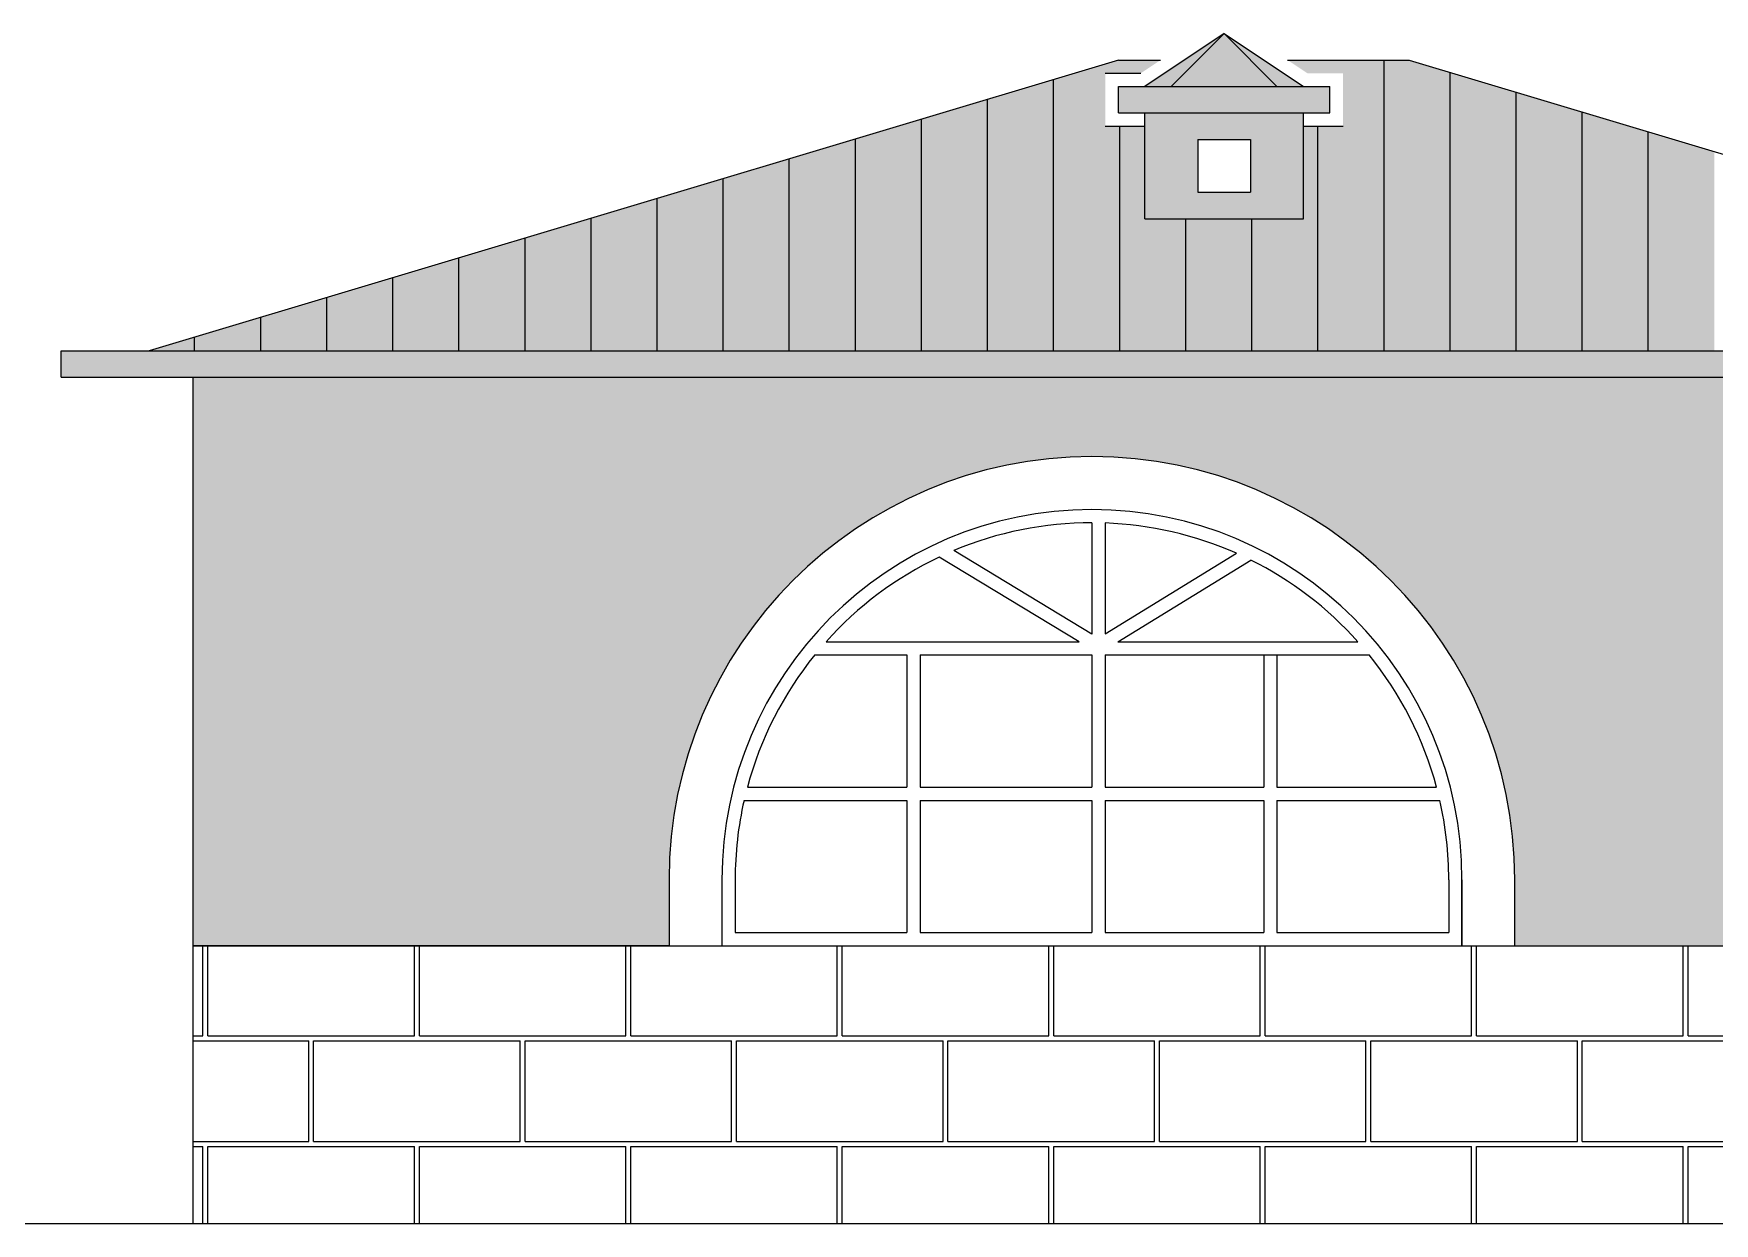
# Model space of a CAD drawing. Extents: x 9483 to 67306, y -5730 to 5191.
# Drawn here: x 21818 to 22454, y -656 to -206 of the extents above; entities that cross this region are included whole.
import ezdxf

# ---------------------------------------------------------------- set-up
doc = ezdxf.new("R2010")
doc.units = 0
doc.header["$MEASUREMENT"] = 0
for name, color, linetype in [('duvar', 3, 'CONTINUOUS'), ('kolon', 1, 'CONTINUOUS'), ('Layer1', 4, 'CONTINUOUS'), ('yazı', 6, 'CONTINUOUS'), ('ölçü', 5, 'CONTINUOUS')]:
    doc.layers.add(name, color=color, linetype=linetype)

msp = doc.modelspace()

# ---------------------------------------------------------------- hatches: boundary and pattern name
at = {"layer": 'Layer1'}
h = msp.add_hatch(color=6, dxfattribs=at)
h.dxf.hatch_style = 1
h.set_gradient(color1=(255, 0, 0), color2=(255, 219, 219), one_color=1, tint=0.93, name='CYLINDER')
h.paths.add_polyline_path([(22268.65688, -206.03672), (22238.65688, -226.03672), (22248.65688, -226.03672)])
h = msp.add_hatch(color=6, dxfattribs=at)
h.dxf.hatch_style = 1
h.set_gradient(color1=(255, 0, 0), color2=(255, 219, 219), one_color=1, tint=0.93, name='CYLINDER')
h.paths.add_polyline_path([(22248.65688, -226.03672), (22288.65688, -226.03672), (22268.65688, -206.03672)])
h = msp.add_hatch(color=6, dxfattribs=at)
h.dxf.hatch_style = 1
h.set_gradient(color1=(255, 0, 0), color2=(255, 219, 219), one_color=1, tint=0.93, name='CYLINDER')
h.paths.add_polyline_path([(22268.65688, -206.03672), (22288.65688, -226.03672), (22298.65688, -226.03672)])
h = msp.add_hatch(color=3, dxfattribs=at)
h.dxf.hatch_style = 1
h.set_gradient(color1=(255, 0, 0), color2=(255, 209, 209), one_color=1, tint=0.91, name='CYLINDER')
h.paths.add_polyline_path([(22229.15191, -241.03672), (22223.65688, -241.03672), (22223.65688, -221.03672), (22237.143, -221.03672), (22244.643, -216.03672), (22228.65688, -216.03672), (22204.15191, -223.38821), (22204.15191, -326.03672), (22229.15191, -326.03672)])
h = msp.add_hatch(color=3, dxfattribs=at)
h.dxf.hatch_style = 1
h.set_gradient(color1=(255, 0, 0), color2=(255, 209, 209), one_color=1, tint=0.91, name='CYLINDER')
h.paths.add_polyline_path([(22329.15191, -216.03672), (22292.67076, -216.03672), (22300.17076, -221.03672), (22313.65688, -221.03672), (22313.65688, -241.03672), (22304.15191, -241.03672), (22304.15191, -326.03672), (22329.15191, -326.03672)])
h = msp.add_hatch(color=35, dxfattribs=at)
h.dxf.hatch_style = 1
h.set_gradient(color1=(255, 0, 0), color2=(255, 209, 209), one_color=1, tint=0.91, name='CYLINDER')
h.paths.add_polyline_path([(22354.15191, -220.68523), (22338.65688, -216.03672), (22329.15191, -216.03672), (22329.15191, -326.03672), (22354.15191, -326.03672)])
h = msp.add_hatch(color=35, dxfattribs=at)
h.dxf.hatch_style = 1
h.set_gradient(color1=(255, 0, 0), color2=(255, 209, 209), one_color=1, tint=0.91, name='CYLINDER')
h.paths.add_polyline_path([(22379.15191, -228.18523), (22354.15191, -220.68523), (22354.15191, -326.03672), (22379.15191, -326.03672)])
h = msp.add_hatch(color=35, dxfattribs=at)
h.dxf.hatch_style = 1
h.set_gradient(color1=(255, 0, 0), color2=(255, 209, 209), one_color=1, tint=0.91, name='CYLINDER')
h.paths.add_polyline_path([(22204.15191, -223.38821), (22179.15191, -230.88821), (22179.15191, -326.03672), (22204.15191, -326.03672)])
h = msp.add_hatch(color=6, dxfattribs=at)
h.dxf.hatch_style = 1
h.set_gradient(color1=(255, 0, 0), color2=(255, 219, 219), one_color=1, tint=0.93, name='CYLINDER')
h.paths.add_polyline_path([(22308.65688, -226.03672), (22228.65688, -226.03672), (22228.65688, -236.03672), (22308.65688, -236.03672)])
h = msp.add_hatch(color=35, dxfattribs=at)
h.dxf.hatch_style = 1
h.set_gradient(color1=(255, 0, 0), color2=(255, 209, 209), one_color=1, tint=0.91, name='CYLINDER')
h.paths.add_polyline_path([(22404.15191, -235.68523), (22379.15191, -228.18523), (22379.15191, -326.03672), (22404.15191, -326.03672)])
h = msp.add_hatch(color=35, dxfattribs=at)
h.dxf.hatch_style = 1
h.set_gradient(color1=(255, 0, 0), color2=(255, 209, 209), one_color=1, tint=0.91, name='CYLINDER')
h.paths.add_polyline_path([(22179.15191, -230.88821), (22154.15191, -238.38821), (22154.15191, -326.03672), (22179.15191, -326.03672)])
h = msp.add_hatch(color=35, dxfattribs=at)
h.dxf.hatch_style = 1
h.set_gradient(color1=(255, 0, 0), color2=(255, 209, 209), one_color=1, tint=0.91, name='CYLINDER')
h.paths.add_polyline_path([(22154.15191, -238.38821), (22129.15191, -245.88821), (22129.15191, -326.03672), (22154.15191, -326.03672)])
h = msp.add_hatch(color=3, dxfattribs=at)
h.dxf.hatch_style = 1
h.set_gradient(color1=(255, 0, 0), color2=(255, 209, 209), one_color=1, tint=0.91, name='CYLINDER')
h.paths.add_polyline_path([(22254.15191, -276.03672), (22238.65688, -276.03672), (22238.65688, -241.03672), (22229.15191, -241.03672), (22229.15191, -326.03672), (22254.15191, -326.03672)])
h = msp.add_hatch(color=3, dxfattribs=at)
h.dxf.hatch_style = 1
h.set_gradient(color1=(255, 191, 0), color2=(255, 240, 194), one_color=1, tint=0.88, name='INVSPHERICAL')
h.paths.add_polyline_path([(22248.65688, -236.03672), (22238.65688, -236.03672), (22238.65688, -276.03672), (22248.65688, -276.03672)])
h.paths.add_polyline_path([(22298.65688, -236.03672), (22288.65688, -236.03672), (22288.65688, -276.03672), (22298.65688, -276.03672)])
h = msp.add_hatch(color=3, dxfattribs=at)
h.dxf.hatch_style = 1
h.set_gradient(color1=(255, 191, 0), color2=(255, 240, 194), one_color=1, tint=0.88, name='CYLINDER')
h.paths.add_polyline_path([(22288.65688, -236.03672), (22248.65688, -236.03672), (22248.65688, -276.03672), (22288.65688, -276.03672)])
h.paths.add_polyline_path([(22258.65688, -246.03672), (22278.65688, -246.03672), (22278.65688, -266.03672), (22258.65688, -266.03672)], flags=16)
h = msp.add_hatch(color=3, dxfattribs=at)
h.dxf.hatch_style = 1
h.set_gradient(color1=(255, 0, 0), color2=(255, 209, 209), one_color=1, tint=0.91, name='CYLINDER')
h.paths.add_polyline_path([(22279.15191, -276.03672), (22279.15191, -326.03672), (22304.15191, -326.03672), (22304.15191, -241.03672), (22298.65688, -241.03672), (22298.65688, -276.03672)])
h = msp.add_hatch(color=35, dxfattribs=at)
h.dxf.hatch_style = 1
h.set_gradient(color1=(255, 0, 0), color2=(255, 209, 209), one_color=1, tint=0.91, name='CYLINDER')
h.paths.add_polyline_path([(22429.15191, -243.18523), (22404.15191, -235.68523), (22404.15191, -326.03672), (22429.15191, -326.03672)])
h = msp.add_hatch(color=35, dxfattribs=at)
h.dxf.hatch_style = 1
h.set_gradient(color1=(255, 0, 0), color2=(255, 209, 209), one_color=1, tint=0.91, name='CYLINDER')
h.paths.add_polyline_path([(22104.15191, -326.03672), (22129.15191, -326.03672), (22129.15191, -245.88821), (22104.15191, -253.38821)])
h = msp.add_hatch(color=35, dxfattribs=at)
h.dxf.hatch_style = 1
h.set_gradient(color1=(255, 0, 0), color2=(255, 209, 209), one_color=1, tint=0.91, name='CYLINDER')
h.paths.add_polyline_path([(22454.15191, -250.68523), (22429.15191, -243.18523), (22429.15191, -326.03672), (22454.15191, -326.03672)])
h = msp.add_hatch(color=35, dxfattribs=at)
h.dxf.hatch_style = 1
h.set_gradient(color1=(255, 0, 0), color2=(255, 209, 209), one_color=1, tint=0.91, name='CYLINDER')
h.paths.add_polyline_path([(22104.15191, -253.38821), (22079.15191, -260.88821), (22079.15191, -326.03672), (22104.15191, -326.03672)])
h = msp.add_hatch(color=35, dxfattribs=at)
h.dxf.hatch_style = 1
h.set_gradient(color1=(255, 0, 0), color2=(255, 209, 209), one_color=1, tint=0.91, name='CYLINDER')
h.paths.add_polyline_path([(22054.15191, -326.03672), (22079.15191, -326.03672), (22079.15191, -260.88821), (22054.15191, -268.38821)])
h = msp.add_hatch(color=35, dxfattribs=at)
h.dxf.hatch_style = 1
h.set_gradient(color1=(255, 0, 0), color2=(255, 209, 209), one_color=1, tint=0.91, name='CYLINDER')
h.paths.add_polyline_path([(22054.15191, -268.38821), (22029.15191, -275.88821), (22029.15191, -326.03672), (22054.15191, -326.03672)])
h = msp.add_hatch(color=35, dxfattribs=at)
h.dxf.hatch_style = 1
h.set_gradient(color1=(255, 0, 0), color2=(255, 209, 209), one_color=1, tint=0.91, name='CYLINDER')
h.paths.add_polyline_path([(22029.15191, -275.88821), (22004.15191, -283.38821), (22004.15191, -326.03672), (22029.15191, -326.03672)])
h = msp.add_hatch(color=3, dxfattribs=at)
h.dxf.hatch_style = 1
h.set_gradient(color1=(255, 0, 0), color2=(255, 209, 209), one_color=1, tint=0.91, name='CYLINDER')
h.paths.add_polyline_path([(22279.15191, -276.03672), (22254.15191, -276.03672), (22254.15191, -326.03672), (22279.15191, -326.03672)])
h = msp.add_hatch(color=35, dxfattribs=at)
h.dxf.hatch_style = 1
h.set_gradient(color1=(255, 0, 0), color2=(255, 209, 209), one_color=1, tint=0.91, name='CYLINDER')
h.paths.add_polyline_path([(21979.15191, -326.03672), (22004.15191, -326.03672), (22004.15191, -283.38821), (21979.15191, -290.88821)])
h = msp.add_hatch(color=35, dxfattribs=at)
h.dxf.hatch_style = 1
h.set_gradient(color1=(255, 0, 0), color2=(255, 209, 209), one_color=1, tint=0.91, name='CYLINDER')
h.paths.add_polyline_path([(21979.15191, -290.88821), (21954.15191, -298.38821), (21954.15191, -326.03672), (21979.15191, -326.03672)])
h = msp.add_hatch(color=35, dxfattribs=at)
h.dxf.hatch_style = 1
h.set_gradient(color1=(255, 0, 0), color2=(255, 209, 209), one_color=1, tint=0.91, name='CYLINDER')
h.paths.add_polyline_path([(21929.15191, -326.03672), (21954.15191, -326.03672), (21954.15191, -298.38821), (21929.15191, -305.88821)])
h = msp.add_hatch(color=35, dxfattribs=at)
h.dxf.hatch_style = 1
h.set_gradient(color1=(255, 0, 0), color2=(255, 209, 209), one_color=1, tint=0.91, name='CYLINDER')
h.paths.add_polyline_path([(21929.15191, -305.88821), (21904.15191, -313.38821), (21904.15191, -326.03672), (21929.15191, -326.03672)])
h = msp.add_hatch(color=35, dxfattribs=at)
h.dxf.hatch_style = 1
h.set_gradient(color1=(255, 0, 0), color2=(255, 209, 209), one_color=1, tint=0.91, name='CYLINDER')
h.paths.add_polyline_path([(21904.15191, -313.38821), (21879.15191, -320.88821), (21879.15191, -326.03672), (21904.15191, -326.03672)])
h = msp.add_hatch(color=35, dxfattribs=at)
h.dxf.hatch_style = 1
h.set_gradient(color1=(255, 0, 0), color2=(255, 209, 209), one_color=1, tint=0.91, name='CYLINDER')
h.paths.add_polyline_path([(21879.15191, -320.88821), (21861.99022, -326.03672), (21879.15191, -326.03672)])
h = msp.add_hatch(color=35, dxfattribs=at)
h.dxf.hatch_style = 1
h.set_gradient(color1=(255, 191, 0), color2=(255, 210, 77), one_color=1, tint=0.65, name='CYLINDER')
h.paths.add_polyline_path([(22378.65688, -526.03672), (22378.65688, -551.03672), (22688.65688, -551.03672), (22688.65688, -336.03672), (21878.65688, -336.03672), (21878.65688, -551.03672), (22058.65688, -551.03672), (22058.65688, -526.03672, -1)])
h = msp.add_hatch(dxfattribs=at)
h.set_pattern_fill('AR-B816C,_O', color=35, scale=5)
h.set_pattern_definition([(0, (-15195.85, -186.973), (40, 40), [78.125, -1.875]), (0, (-15235.85, -185.098), (40, 40), [78.125, -1.875]), (90, (-15195.85, -186.973), (-40, 40), [-41.875, 38.125]), (90, (-15197.723, -186.973), (-40, 40), [-41.875, 38.125])])
h.paths.add_polyline_path([(21878.65688, -551.03672), (21878.65688, -656.03672), (22688.65688, -656.03672), (22688.65688, -551.03672)])
h.paths.add_polyline_path([(22703.65688, -551.03672), (22703.65688, -656.03672), (23248.65688, -656.03672), (23248.65688, -551.03672)])
at = {"layer": 'ölçü'}
h = msp.add_hatch(color=5, dxfattribs=at)
h.dxf.hatch_style = 1
h.set_gradient(color1=(255, 0, 0), color2=(255, 204, 204), one_color=1, tint=0.9, name='CYLINDER')
h.paths.add_polyline_path([(22738.65688, -326.03672), (21828.65688, -326.03672), (21828.65688, -336.03672), (22738.65688, -336.03672)])
h.paths.add_polyline_path([(23298.65688, -326.03672), (22753.65688, -326.03672), (22753.65688, -336.03672), (23298.65688, -336.03672)])

# ---------------------------------------------------------------- linework, layer by layer
at = {"layer": 'duvar'}
for q in [(21878.65688, -336.03672), (21878.65688, -561.03672)]:
    msp.add_line((21878.65688, -656.03672), q, dxfattribs=at)
at = {"layer": 'duvar', "color": 3}
for p, q in [((22058.65688, -526.03672), (22058.65688, -551.03672)), ((22058.65688, -526.03672), (22058.65688, -551.03672)), ((22078.65688, -526.03672), (22078.65688, -551.03672)), ((22078.65688, -526.03672), (22078.65688, -551.03672)), ((22358.65688, -551.03672), (22358.65688, -526.03633)), ((22358.65688, -526.03672), (22358.65688, -551.03672)), ((22358.65688, -551.03672), (22358.65688, -526.03672)), ((22378.65688, -551.03672), (22378.65688, -526.03632)), ((22378.65688, -551.03672), (22378.65688, -526.03672))]:
    msp.add_line(p, q, dxfattribs=at)
for radius in [160, 140]:
    msp.add_arc((22218.65688, -526.03672), radius, 360, 180, dxfattribs=at)
at = {"layer": 'kolon', "color": 1}
msp.add_line((21474.56448, -656.03672), (23248.65688, -656.03672), dxfattribs=at)
at = {"layer": 'Layer1', "color": 35}
for p, q in [((22268.65688, -206.03672), (22238.65688, -226.03672)), ((22268.65688, -206.03672), (22248.65688, -226.03672)), ((22268.65688, -206.03672), (22298.65688, -226.03672)), ((22268.65688, -206.03672), (22288.65688, -226.03672)), ((22228.65688, -216.03672), (21861.99022, -326.03672)), ((22228.65688, -216.03672), (22244.643, -216.03672)), ((22292.67076, -216.03672), (22338.65688, -216.03672)), ((22329.15191, -326.03672), (22329.15191, -216.03672)), ((22338.65688, -216.03672), (22705.32355, -326.03672)), ((22223.65688, -221.03672), (22237.143, -221.03672)), ((22354.15191, -326.03672), (22354.15191, -220.68523)), ((22204.15191, -326.03672), (22204.15191, -223.38821)), ((22228.65688, -226.03672), (22308.65688, -226.03672)), ((22379.15191, -326.03672), (22379.15191, -228.18523)), ((22179.15191, -326.03672), (22179.15191, -230.88821)), ((22154.15191, -326.03672), (22154.15191, -238.38821)), ((22223.65688, -241.03672), (22238.65688, -241.03672)), ((22228.65688, -236.03672), (22308.65688, -236.03672)), ((22229.15191, -326.03672), (22229.15191, -241.03672)), ((22298.65688, -241.03672), (22313.65688, -241.03672)), ((22304.15191, -326.03672), (22304.15191, -241.03672)), ((22404.15191, -326.03672), (22404.15191, -235.68523)), ((22129.15191, -326.03672), (22129.15191, -245.88821)), ((22258.65688, -246.03672), (22278.65688, -246.03672)), ((22258.65688, -246.03672), (22258.65688, -266.03672)), ((22278.65688, -246.03672), (22278.65688, -266.03672)), ((22429.15191, -326.03672), (22429.15191, -243.18523)), ((22104.15191, -326.03672), (22104.15191, -253.38821)), ((22079.15191, -326.03672), (22079.15191, -260.88821)), ((22258.65688, -266.03672), (22278.65688, -266.03672)), ((22054.15191, -326.03672), (22054.15191, -268.38821)), ((22029.15191, -326.03672), (22029.15191, -275.88821)), ((22204.15191, -326.03672), (22204.15191, -276.03672)), ((22238.65688, -276.03672), (22298.65688, -276.03672)), ((22254.15191, -326.03672), (22254.15191, -276.03672)), ((22279.15191, -326.03672), (22279.15191, -276.03672)), ((22004.15191, -326.03672), (22004.15191, -283.38821)), ((21979.15191, -326.03672), (21979.15191, -290.88821)), ((21954.15191, -326.03672), (21954.15191, -298.38821)), ((21929.15191, -326.03672), (21929.15191, -305.88821)), ((21904.15191, -326.03672), (21904.15191, -313.38821)), ((21879.15191, -326.03672), (21879.15191, -320.88821)), ((21828.65688, -326.03672), (22738.65688, -326.03672)), ((21828.65688, -336.03672), (22738.65688, -336.03672)), ((21878.65688, -551.03672), (22688.65688, -551.03672)), ((22058.65688, -551.03672), (21878.65688, -551.03672))]:
    msp.add_line(p, q, dxfattribs=at)
at = {"layer": 'Layer1', "color": 4}
for p, q in [((22218.65688, -391.03672), (22218.65688, -433.11728)), ((22223.65688, -391.03672), (22223.65688, -433.10233)), ((22213.81596, -436.03672), (22160.79898, -404.06351)), ((22218.65688, -433.11728), (22166.35941, -401.57799)), ((22223.65688, -433.10233), (22273.30278, -402.59108)), ((22228.43153, -436.03672), (22278.71674, -405.13257)), ((22118.03382, -436.03672), (22213.81596, -436.03672)), ((22118.03382, -436.03672), (22148.65688, -436.03672)), ((22228.43153, -436.03672), (22319.27994, -436.03672)), ((22288.65688, -436.03672), (22319.27994, -436.03672)), ((22113.776, -441.03672), (22148.65688, -441.03672)), ((22148.65688, -441.03672), (22148.65688, -491.03672)), ((22153.65688, -441.03672), (22218.65688, -441.03672)), ((22153.65688, -441.03672), (22153.65688, -491.03672)), ((22218.65688, -441.03672), (22218.65688, -491.03672)), ((22223.65688, -441.03672), (22323.53777, -441.03672)), ((22223.65688, -441.03672), (22223.65688, -491.03672)), ((22283.65688, -441.03672), (22283.65688, -491.03672)), ((22288.65688, -441.03672), (22323.53777, -441.03672)), ((22288.65688, -441.03672), (22288.65688, -491.03672)), ((22088.27283, -491.03672), (22148.65688, -491.03672)), ((22153.65688, -491.03672), (22218.65688, -491.03672)), ((22223.65688, -491.03672), (22283.65688, -491.03672)), ((22288.65688, -491.03672), (22349.04093, -491.03672)), ((22087.03242, -496.03672), (22148.65688, -496.03672)), ((22148.65688, -496.03672), (22148.65688, -546.03672)), ((22148.65688, -496.03672), (22148.65688, -506.03672)), ((22153.65688, -496.03672), (22153.65688, -546.03672)), ((22153.65688, -496.03672), (22153.65688, -506.03672)), ((22153.65688, -496.03672), (22218.65688, -496.03672)), ((22218.65688, -496.03672), (22218.65688, -546.03672)), ((22218.65688, -496.03672), (22218.65688, -506.03672)), ((22223.65688, -496.03672), (22223.65688, -546.03672)), ((22223.65688, -496.03672), (22223.65688, -506.03672)), ((22223.65688, -496.03672), (22283.65688, -496.03672)), ((22283.65688, -496.03672), (22283.65688, -546.03672)), ((22283.65688, -496.03672), (22283.65688, -506.03672)), ((22288.65688, -496.03672), (22288.65688, -546.03672)), ((22288.65688, -496.03672), (22350.28135, -496.03672)), ((22288.65688, -496.03672), (22288.65688, -506.03672)), ((22083.65688, -526.03672), (22083.65688, -546.03672)), ((22353.65688, -526.03672), (22353.65688, -546.03672)), ((22083.65688, -546.03672), (22148.65688, -546.03672)), ((22153.65688, -546.03672), (22218.65688, -546.03672)), ((22223.65688, -546.03672), (22283.65688, -546.03672)), ((22288.65688, -546.03672), (22353.65688, -546.03672)), ((22058.65688, -551.03672), (22378.65688, -551.03672)), ((22078.65688, -551.03672), (22358.65688, -551.03672))]:
    msp.add_line(p, q, dxfattribs=at)
for start, end in [(90, 112.79211243), (66.12238012, 87.87744864), (115.3772908, 138.1896851), (41.8103149, 63.58383721), (140.97719743, 164.97388624), (15.02611376, 39.02280257), (167.16041159, 180), (360, 12.83958841)]:
    msp.add_arc((22218.65688, -526.03672), 135, start, end, dxfattribs=at)
at = {"layer": 'yazı', "color": 35}
for p, q in [((22228.65688, -236.03672), (22228.65688, -226.03672)), ((22308.65688, -236.03672), (22308.65688, -226.03672)), ((22238.65688, -276.03672), (22238.65688, -236.03672)), ((22298.65688, -276.03672), (22298.65688, -236.03672)), ((21828.65688, -336.03672), (21828.65688, -326.03672))]:
    msp.add_line(p, q, dxfattribs=at)

doc.saveas('drawing.dxf')
